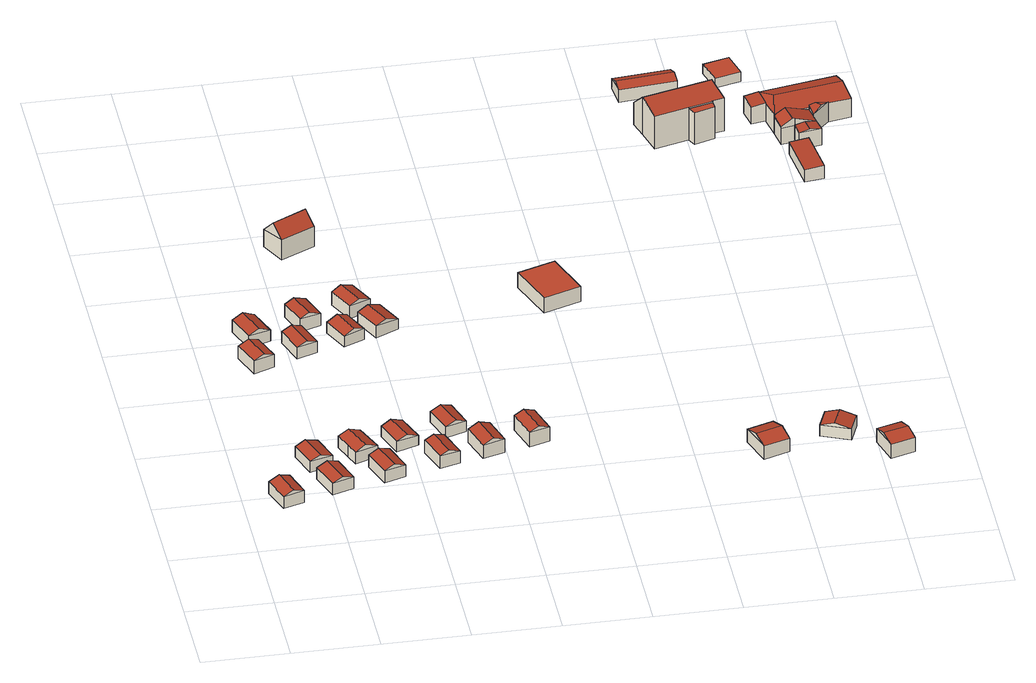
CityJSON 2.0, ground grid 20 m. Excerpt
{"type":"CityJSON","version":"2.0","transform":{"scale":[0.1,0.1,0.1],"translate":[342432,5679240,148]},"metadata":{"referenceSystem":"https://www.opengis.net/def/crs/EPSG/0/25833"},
"CityObjects":{
"building1":{"type":"Building","attributes":{"Dachtyp_tdc":"tdcGableRoof","Gemeindeschluessel":14729160,"Dachneigung":21.91,"QualitaetDacherkennung":89,"Geometrietyp2DReferenz":"3000","function":"31001_9998","roofType":"3100","measuredHeight":4.08},"geometry":[{"type":"MultiSurface","lod":"2","boundaries":[[[0,1,2,3]],[[1,4,5,2]],[[4,6,7,5]],[[6,0,3,7]],[[4,1,8]],[[0,6,9]],[[1,0,9,8]],[[6,4,8,9]],[[3,2,5,7]]],"semantics":{"surfaces":[{"type":"WallSurface"},{"type":"RoofSurface"},{"type":"GroundSurface"}],"values":[0,0,0,0,0,0,1,1,2]}}]},
"building2":{"type":"Building","attributes":{"Dachtyp_tdc":"tdcGableRoof","Gemeindeschluessel":14729160,"Dachneigung":20.86,"QualitaetDacherkennung":79,"Geometrietyp2DReferenz":"3000","function":"31001_9998","roofType":"3100","measuredHeight":3.74},"geometry":[{"type":"MultiSurface","lod":"2","boundaries":[[[10,11,12,13]],[[11,14,15,12]],[[14,16,17,15]],[[16,10,13,17]],[[14,11,18]],[[10,16,19]],[[11,10,19,18]],[[16,14,18,19]],[[13,12,15,17]]],"semantics":{"surfaces":[{"type":"WallSurface"},{"type":"RoofSurface"},{"type":"GroundSurface"}],"values":[0,0,0,0,0,0,1,1,2]}}]},
"building3":{"type":"Building","attributes":{"Dachtyp_tdc":"tdcGableRoof","Gemeindeschluessel":14729160,"Dachneigung":21.65,"QualitaetDacherkennung":80,"Geometrietyp2DReferenz":"3000","function":"31001_9998","roofType":"3100","measuredHeight":4.08},"geometry":[{"type":"MultiSurface","lod":"2","boundaries":[[[20,21,22,23]],[[21,24,25,22]],[[24,26,27,25]],[[26,20,23,27]],[[24,21,28]],[[20,26,29]],[[21,20,29,28]],[[26,24,28,29]],[[23,22,25,27]]],"semantics":{"surfaces":[{"type":"WallSurface"},{"type":"RoofSurface"},{"type":"GroundSurface"}],"values":[0,0,0,0,0,0,1,1,2]}}]},
"building4":{"type":"Building","attributes":{"Dachtyp_tdc":"tdcGableRoof","Gemeindeschluessel":14729160,"Dachneigung":21.94,"QualitaetDacherkennung":80,"Geometrietyp2DReferenz":"3000","function":"31001_9998","roofType":"3100","measuredHeight":4.38},"geometry":[{"type":"MultiSurface","lod":"2","boundaries":[[[30,31,32,33]],[[31,34,35,32]],[[34,36,37,35]],[[36,30,33,37]],[[34,31,38]],[[30,36,39]],[[31,30,39,38]],[[36,34,38,39]],[[33,32,35,37]]],"semantics":{"surfaces":[{"type":"WallSurface"},{"type":"RoofSurface"},{"type":"GroundSurface"}],"values":[0,0,0,0,0,0,1,1,2]}}]},
"building5":{"type":"Building","attributes":{"Dachtyp_tdc":"tdcFreeFormRoof","Gemeindeschluessel":14729160,"Dachneigung":22.49,"QualitaetDacherkennung":59,"Geometrietyp2DReferenz":"3000","function":"31001_9998","roofType":"5000","measuredHeight":4.07},"geometry":[{"type":"MultiSurface","lod":"2","boundaries":[[[40,41,42,43]],[[41,44,45,42]],[[44,46,47,45]],[[46,48,49,47]],[[48,40,43,49]],[[41,50,51,46,44]],[[50,40,48,51]],[[48,46,51]],[[41,40,50]],[[43,42,45,47,49]]],"semantics":{"surfaces":[{"type":"WallSurface"},{"type":"RoofSurface"},{"type":"GroundSurface"}],"values":[0,0,0,0,0,1,1,0,0,2]}}]},
"building6":{"type":"Building","attributes":{"Dachtyp_tdc":"tdcGableRoof","Gemeindeschluessel":14729160,"Dachneigung":27.97,"QualitaetDacherkennung":88,"Geometrietyp2DReferenz":"3000","function":"31001_9998","roofType":"3100","measuredHeight":4.27},"geometry":[{"type":"MultiSurface","lod":"2","boundaries":[[[52,53,54,55]],[[53,56,57,54]],[[56,58,59,57]],[[58,52,55,59]],[[56,53,60]],[[52,58,61]],[[53,52,61,60]],[[58,56,60,61]],[[55,54,57,59]]],"semantics":{"surfaces":[{"type":"WallSurface"},{"type":"RoofSurface"},{"type":"GroundSurface"}],"values":[0,0,0,0,0,0,1,1,2]}}]},
"building7":{"type":"Building","attributes":{"Dachtyp_tdc":"tdcGableRoof","Gemeindeschluessel":14729160,"Dachneigung":21.38,"QualitaetDacherkennung":92,"Geometrietyp2DReferenz":"3000","function":"31001_9998","roofType":"3100","measuredHeight":4.14},"geometry":[{"type":"MultiSurface","lod":"2","boundaries":[[[62,63,64,65]],[[63,66,67,64]],[[66,68,69,67]],[[68,62,65,69]],[[66,63,70]],[[62,68,71]],[[63,62,71,70]],[[68,66,70,71]],[[65,64,67,69]]],"semantics":{"surfaces":[{"type":"WallSurface"},{"type":"RoofSurface"},{"type":"GroundSurface"}],"values":[0,0,0,0,0,0,1,1,2]}}]},
"building8":{"type":"Building","attributes":{"Dachtyp_tdc":"tdcGableRoof","Gemeindeschluessel":14729160,"Dachneigung":21.78,"QualitaetDacherkennung":79,"Geometrietyp2DReferenz":"3000","function":"31001_9998","roofType":"3100","measuredHeight":3.9},"geometry":[{"type":"MultiSurface","lod":"2","boundaries":[[[72,73,74,75]],[[73,76,77,74]],[[76,78,79,77]],[[78,72,75,79]],[[76,73,80]],[[72,78,81]],[[73,72,81,80]],[[78,76,80,81]],[[75,74,77,79]]],"semantics":{"surfaces":[{"type":"WallSurface"},{"type":"RoofSurface"},{"type":"GroundSurface"}],"values":[0,0,0,0,0,0,1,1,2]}}]},
"building9":{"type":"Building","attributes":{"Dachtyp_tdc":"tdcGableRoof","Gemeindeschluessel":14729160,"Dachneigung":21.87,"QualitaetDacherkennung":72,"Geometrietyp2DReferenz":"3000","function":"31001_9998","roofType":"3100","measuredHeight":3.66},"geometry":[{"type":"MultiSurface","lod":"2","boundaries":[[[82,83,84,85]],[[83,86,87,84]],[[86,88,89,87]],[[88,82,85,89]],[[86,83,90]],[[82,88,91]],[[83,82,91,90]],[[88,86,90,91]],[[85,84,87,89]]],"semantics":{"surfaces":[{"type":"WallSurface"},{"type":"RoofSurface"},{"type":"GroundSurface"}],"values":[0,0,0,0,0,0,1,1,2]}}]},
"building10":{"type":"Building","attributes":{"Dachtyp_tdc":"tdcGableRoof","Gemeindeschluessel":14729160,"Dachneigung":21.49,"QualitaetDacherkennung":90,"Geometrietyp2DReferenz":"3000","function":"31001_9998","roofType":"3100","measuredHeight":4.3},"geometry":[{"type":"MultiSurface","lod":"2","boundaries":[[[92,93,94,95]],[[93,96,97,94]],[[96,98,99,97]],[[98,92,95,99]],[[96,93,100]],[[92,98,101]],[[93,92,101,100]],[[98,96,100,101]],[[95,94,97,99]]],"semantics":{"surfaces":[{"type":"WallSurface"},{"type":"RoofSurface"},{"type":"GroundSurface"}],"values":[0,0,0,0,0,0,1,1,2]}}]},
"building11":{"type":"Building","attributes":{"Dachtyp_tdc":"tdcGableRoof","Gemeindeschluessel":14729160,"Dachneigung":21.87,"QualitaetDacherkennung":84,"Geometrietyp2DReferenz":"3000","function":"31001_9998","roofType":"3100","measuredHeight":4.16},"geometry":[{"type":"MultiSurface","lod":"2","boundaries":[[[102,103,104,105]],[[103,106,107,104]],[[106,108,109,107]],[[108,102,105,109]],[[106,103,110]],[[102,108,111]],[[103,102,111,110]],[[108,106,110,111]],[[105,104,107,109]]],"semantics":{"surfaces":[{"type":"WallSurface"},{"type":"RoofSurface"},{"type":"GroundSurface"}],"values":[0,0,0,0,0,0,1,1,2]}}]},
"building12":{"type":"Building","attributes":{"Dachtyp_tdc":"tdcGableRoof","Gemeindeschluessel":14729160,"Dachneigung":20.7,"QualitaetDacherkennung":73,"Geometrietyp2DReferenz":"3000","function":"31001_9998","roofType":"3100","measuredHeight":3.9},"geometry":[{"type":"MultiSurface","lod":"2","boundaries":[[[112,113,114,115]],[[113,116,117,114]],[[116,118,119,117]],[[118,112,115,119]],[[116,113,120]],[[112,118,121]],[[113,112,121,120]],[[118,116,120,121]],[[115,114,117,119]]],"semantics":{"surfaces":[{"type":"WallSurface"},{"type":"RoofSurface"},{"type":"GroundSurface"}],"values":[0,0,0,0,0,0,1,1,2]}}]},
"building13":{"type":"Building","attributes":{"Dachtyp_tdc":"tdcGableRoof","Gemeindeschluessel":14729160,"Dachneigung":21.66,"QualitaetDacherkennung":85,"Geometrietyp2DReferenz":"3000","function":"31001_9998","roofType":"3100","measuredHeight":3.77},"geometry":[{"type":"MultiSurface","lod":"2","boundaries":[[[122,123,124,125]],[[123,126,127,124]],[[126,128,129,127]],[[128,122,125,129]],[[126,123,130]],[[122,128,131]],[[123,122,131,130]],[[128,126,130,131]],[[125,124,127,129]]],"semantics":{"surfaces":[{"type":"WallSurface"},{"type":"RoofSurface"},{"type":"GroundSurface"}],"values":[0,0,0,0,0,0,1,1,2]}}]},
"building14":{"type":"Building","attributes":{"Dachtyp_tdc":"tdcGableRoof","Gemeindeschluessel":14729160,"Dachneigung":22.91,"QualitaetDacherkennung":81,"Geometrietyp2DReferenz":"3000","function":"31001_9998","roofType":"3100","measuredHeight":4.34},"geometry":[{"type":"MultiSurface","lod":"2","boundaries":[[[132,133,134,135]],[[133,136,137,134]],[[136,138,139,137]],[[138,132,135,139]],[[136,133,140]],[[132,138,141]],[[133,132,141,140]],[[138,136,140,141]],[[135,134,137,139]]],"semantics":{"surfaces":[{"type":"WallSurface"},{"type":"RoofSurface"},{"type":"GroundSurface"}],"values":[0,0,0,0,0,0,1,1,2]}}]},
"building15":{"type":"Building","attributes":{"Dachtyp_tdc":"tdcGableRoof","Gemeindeschluessel":14729160,"Dachneigung":21.85,"QualitaetDacherkennung":89,"Geometrietyp2DReferenz":"3000","function":"31001_9998","roofType":"3100","measuredHeight":4.54},"geometry":[{"type":"MultiSurface","lod":"2","boundaries":[[[142,143,144,145]],[[143,146,147,144]],[[146,148,149,147]],[[148,142,145,149]],[[146,143,150]],[[142,148,151]],[[143,142,151,150]],[[148,146,150,151]],[[145,144,147,149]]],"semantics":{"surfaces":[{"type":"WallSurface"},{"type":"RoofSurface"},{"type":"GroundSurface"}],"values":[0,0,0,0,0,0,1,1,2]}}]},
"building16":{"type":"Building","attributes":{"Dachtyp_tdc":"tdcGableRoof","Gemeindeschluessel":14729160,"Dachneigung":22.14,"QualitaetDacherkennung":71,"Geometrietyp2DReferenz":"3000","function":"31001_9998","roofType":"3100","measuredHeight":3.97},"geometry":[{"type":"MultiSurface","lod":"2","boundaries":[[[152,153,154,155]],[[153,156,157,154]],[[156,158,159,157]],[[158,152,155,159]],[[156,153,160]],[[152,158,161]],[[153,152,161,160]],[[158,156,160,161]],[[155,154,157,159]]],"semantics":{"surfaces":[{"type":"WallSurface"},{"type":"RoofSurface"},{"type":"GroundSurface"}],"values":[0,0,0,0,0,0,1,1,2]}}]},
"building17":{"type":"Building","attributes":{"Dachtyp_tdc":"tdcGableRoof","Gemeindeschluessel":14729160,"Dachneigung":46.43,"QualitaetDacherkennung":81,"Geometrietyp2DReferenz":"3000","function":"31001_9998","roofType":"3100","measuredHeight":8.28},"geometry":[{"type":"MultiSurface","lod":"2","boundaries":[[[162,163,164,165]],[[163,166,167,164]],[[166,168,169,167]],[[168,162,165,169]],[[166,163,170]],[[162,168,171]],[[163,162,171,170]],[[168,166,170,171]],[[165,164,167,169]]],"semantics":{"surfaces":[{"type":"WallSurface"},{"type":"RoofSurface"},{"type":"GroundSurface"}],"values":[0,0,0,0,0,0,1,1,2]}}]},
"building18":{"type":"Building","attributes":{"Dachtyp_tdc":"tdcGableRoof","Gemeindeschluessel":14729160,"Dachneigung":21.92,"QualitaetDacherkennung":77,"Geometrietyp2DReferenz":"3000","function":"31001_9998","roofType":"3100","measuredHeight":4.74},"geometry":[{"type":"MultiSurface","lod":"2","boundaries":[[[172,173,174,175]],[[173,176,177,174]],[[176,178,179,177]],[[178,172,175,179]],[[176,173,180]],[[172,178,181]],[[173,172,181,180]],[[178,176,180,181]],[[175,174,177,179]]],"semantics":{"surfaces":[{"type":"WallSurface"},{"type":"RoofSurface"},{"type":"GroundSurface"}],"values":[0,0,0,0,0,0,1,1,2]}}]},
"building19":{"type":"Building","attributes":{"Dachtyp_tdc":"tdcPolyFlatRoof","Gemeindeschluessel":14729160,"Dachneigung":0,"QualitaetDacherkennung":80,"Geometrietyp2DReferenz":"3000","function":"31001_9998","roofType":"1000","measuredHeight":3.87},"geometry":[{"type":"MultiSurface","lod":"2","boundaries":[[[182,183,184,185]],[[183,186,187,184]],[[186,188,189,187]],[[188,182,185,189]],[[188,186,183,182]],[[185,184,187,189]]],"semantics":{"surfaces":[{"type":"WallSurface"},{"type":"RoofSurface"},{"type":"GroundSurface"}],"values":[0,0,0,0,1,2]}}]},
"building20":{"type":"Building","attributes":{"Dachtyp_tdc":"tdcGableRoof","Gemeindeschluessel":14729160,"Dachneigung":16.04,"QualitaetDacherkennung":76,"Geometrietyp2DReferenz":"3000","function":"31001_9998","roofType":"3100","measuredHeight":4.55},"geometry":[{"type":"MultiSurface","lod":"2","boundaries":[[[190,191,192,193]],[[191,194,195,192]],[[194,196,197,195]],[[196,190,193,197]],[[194,191,198]],[[190,196,199]],[[191,190,199,198]],[[196,194,198,199]],[[193,192,195,197]]],"semantics":{"surfaces":[{"type":"WallSurface"},{"type":"RoofSurface"},{"type":"GroundSurface"}],"values":[0,0,0,0,0,0,1,1,2]}}]},
"building21":{"type":"Building","attributes":{"Dachtyp_tdc":"tdcGableRoof","Gemeindeschluessel":14729160,"Dachneigung":16.52,"QualitaetDacherkennung":83,"Geometrietyp2DReferenz":"3000","function":"31001_9998","roofType":"3100","measuredHeight":3.92},"geometry":[{"type":"MultiSurface","lod":"2","boundaries":[[[200,201,202,203]],[[201,204,205,202]],[[204,206,207,205]],[[206,200,203,207]],[[204,201,208]],[[200,206,209]],[[201,200,209,208]],[[206,204,208,209]],[[203,202,205,207]]],"semantics":{"surfaces":[{"type":"WallSurface"},{"type":"RoofSurface"},{"type":"GroundSurface"}],"values":[0,0,0,0,0,0,1,1,2]}}]},
"building22":{"type":"Building","attributes":{"Dachtyp_tdc":"tdcGableRoof","Gemeindeschluessel":14729160,"Dachneigung":16.57,"QualitaetDacherkennung":80,"Geometrietyp2DReferenz":"3000","function":"31001_9998","roofType":"3100","measuredHeight":4.66},"geometry":[{"type":"MultiSurface","lod":"2","boundaries":[[[210,211,212,213]],[[211,214,215,212]],[[214,216,217,215]],[[216,210,213,217]],[[214,211,218]],[[210,216,219]],[[211,210,219,218]],[[216,214,218,219]],[[213,212,215,217]]],"semantics":{"surfaces":[{"type":"WallSurface"},{"type":"RoofSurface"},{"type":"GroundSurface"}],"values":[0,0,0,0,0,0,1,1,2]}}]},
"building23":{"type":"Building","attributes":{"Gemeindeschluessel":14729160,"Geometrietyp2DReferenz":"3000","function":"31001_9998","roofType":"9999"},"children":["building23-1","building23-2"]},
"building23-1":{"type":"BuildingPart","attributes":{"Dachtyp_tdc":"tdcGableRoof","Dachneigung":10.95,"QualitaetDacherkennung":60,"Geometrietyp2DReferenz":"3000","roofType":"3100","measuredHeight":9.77},"parents":["building23"],"geometry":[{"type":"MultiSurface","lod":"2","boundaries":[[[220,221,222]],[[220,223,224,221]],[[223,225,226,224]],[[225,227,228,226]],[[227,229,230,228]],[[229,231,232,230]],[[231,233,234,232]],[[233,235,236,234]],[[235,237,238,239,236]],[[231,229,227,225]],[[225,223,220,237,235,233,231]],[[239,221,224,226,228,230,232,234,236]],[[220,222,238,237]],[[222,221,239,238]]],"semantics":{"surfaces":[{"type":"WallSurface"},{"type":"RoofSurface"},{"type":"GroundSurface"},{"type":"ClosureSurface"}],"values":[0,0,0,0,0,0,0,0,0,1,1,2,0,3]}}]},
"building23-2":{"type":"BuildingPart","attributes":{"Dachtyp_tdc":"tdcPolyFlatRoof","Dachneigung":0,"QualitaetDacherkennung":26,"Geometrietyp2DReferenz":"3000","roofType":"1000","measuredHeight":8.31},"parents":["building23"],"geometry":[{"type":"MultiSurface","lod":"2","boundaries":[[[238,240,241,239]],[[240,242,243,241]],[[242,222,221,243]],[[222,242,240,238]],[[239,241,243,221]],[[239,221,222,238]]],"semantics":{"surfaces":[{"type":"WallSurface"},{"type":"RoofSurface"},{"type":"GroundSurface"},{"type":"ClosureSurface"}],"values":[0,0,0,1,2,3]}}]},
"building24":{"type":"Building","attributes":{"Dachtyp_tdc":"tdcGableRoof","Gemeindeschluessel":14729160,"Dachneigung":23.7,"QualitaetDacherkennung":82,"Geometrietyp2DReferenz":"3000","function":"31001_9998","roofType":"3100","measuredHeight":3.93},"geometry":[{"type":"MultiSurface","lod":"2","boundaries":[[[244,245,246,247]],[[245,248,249,246]],[[248,250,251,249]],[[250,244,247,251]],[[248,245,252]],[[244,250,253]],[[245,244,253,252]],[[250,248,252,253]],[[247,246,249,251]]],"semantics":{"surfaces":[{"type":"WallSurface"},{"type":"RoofSurface"},{"type":"GroundSurface"}],"values":[0,0,0,0,0,0,1,1,2]}}]},
"building25":{"type":"Building","attributes":{"Dachtyp_tdc":"tdcPolyFlatRoof","Gemeindeschluessel":14729160,"Dachneigung":2.99,"QualitaetDacherkennung":83,"Geometrietyp2DReferenz":"3000","function":"31001_9998","roofType":"2100","measuredHeight":3.36},"geometry":[{"type":"MultiSurface","lod":"2","boundaries":[[[254,255,256,257]],[[255,258,259,256]],[[258,260,261,259]],[[260,254,257,261]],[[260,258,255,254]],[[257,256,259,261]]],"semantics":{"surfaces":[{"type":"WallSurface"},{"type":"RoofSurface"},{"type":"GroundSurface"}],"values":[0,0,0,0,1,2]}}]},
"building26":{"type":"Building","attributes":{"Dachtyp_tdc":"tdcPolyFlatRoof","Gemeindeschluessel":14729160,"Dachneigung":0,"QualitaetDacherkennung":77,"Geometrietyp2DReferenz":"3000","function":"31001_9998","roofType":"1000","measuredHeight":2.44},"geometry":[{"type":"MultiSurface","lod":"2","boundaries":[[[262,263,264,265]],[[263,266,267,264]],[[266,268,269,267]],[[268,262,265,269]],[[268,266,263,262]],[[265,264,267,269]]],"semantics":{"surfaces":[{"type":"WallSurface"},{"type":"RoofSurface"},{"type":"GroundSurface"}],"values":[0,0,0,0,1,2]}}]},
"building27":{"type":"Building","attributes":{"Gemeindeschluessel":14729160,"Geometrietyp2DReferenz":"3000","function":"31001_9998","roofType":"9999"},"children":["building27-1","building27-2","building27-3","building27-4","building27-5"]},
"building27-1":{"type":"BuildingPart","attributes":{"Dachtyp_tdc":"tdcFreeFormRoof","Dachneigung":14.84,"QualitaetDacherkennung":69,"Geometrietyp2DReferenz":"3000","roofType":"5000","measuredHeight":5.79},"parents":["building27"],"geometry":[{"type":"MultiSurface","lod":"2","boundaries":[[[270,271,272,273,274,275]],[[271,276,277,278]],[[270,277,276]],[[271,270,276]],[[270,278,277]],[[274,273,279]],[[280,272,271,278,281]],[[280,279,273,272]],[[270,275,281,278]],[[275,274,279,280,281]]],"semantics":{"surfaces":[{"type":"WallSurface"},{"type":"RoofSurface"},{"type":"GroundSurface"},{"type":"ClosureSurface"}],"values":[0,1,1,0,0,2,0,3,0,3]}}]},
"building27-2":{"type":"BuildingPart","attributes":{"Dachtyp_tdc":"tdcGableRoof","Dachneigung":11.85,"QualitaetDacherkennung":70,"Geometrietyp2DReferenz":"3000","roofType":"3100","measuredHeight":4.8},"parents":["building27"],"geometry":[{"type":"MultiSurface","lod":"2","boundaries":[[[282,283,284,285]],[[283,286,287,284]],[[286,288,289,290,287]],[[286,283,291]],[[283,282,292,293,291]],[[288,286,291,293]],[[285,284,287,290]],[[294,289,288]],[[282,285,290,289,294]],[[294,292,282]],[[288,293,292,294]]],"semantics":{"surfaces":[{"type":"WallSurface"},{"type":"RoofSurface"},{"type":"GroundSurface"},{"type":"ClosureSurface"}],"values":[0,0,0,0,1,1,2,0,3,0,3]}}]},
"building27-3":{"type":"BuildingPart","attributes":{"Dachtyp_tdc":"tdcPolyFlatRoof","Dachneigung":7.25,"QualitaetDacherkennung":54,"Geometrietyp2DReferenz":"3000","roofType":"2100","measuredHeight":4.84},"parents":["building27"],"geometry":[{"type":"MultiSurface","lod":"2","boundaries":[[[295,296,297,298]],[[295,299,300,296]],[[299,301,302,303,300]],[[301,299,295,298]],[[297,296,300,303]],[[302,301,298]],[[297,303,302,298]]],"semantics":{"surfaces":[{"type":"WallSurface"},{"type":"RoofSurface"},{"type":"GroundSurface"},{"type":"ClosureSurface"}],"values":[0,0,0,1,2,0,3]}}]},
"building27-4":{"type":"BuildingPart","attributes":{"Dachtyp_tdc":"tdcHipAndGableRoof","Dachneigung":10.27,"QualitaetDacherkennung":55,"Geometrietyp2DReferenz":"3000","roofType":"5000","measuredHeight":5.93},"parents":["building27"],"geometry":[{"type":"MultiSurface","lod":"2","boundaries":[[[302,304,305,303]],[[304,306,307,305]],[[302,298,308,309]],[[306,304,310]],[[308,311,312,281,275,306,310,309]],[[304,302,309,310]],[[307,274,279,313,297,303,305]],[[308,314,311]],[[312,280,281]],[[275,274,307,306]],[[281,280,279,274,275]],[[315,313,279,280]],[[315,280,312,311,314]],[[298,297,313,315,314,308]],[[302,303,297,298]]],"semantics":{"surfaces":[{"type":"WallSurface"},{"type":"RoofSurface"},{"type":"GroundSurface"},{"type":"ClosureSurface"}],"values":[0,0,1,0,1,1,2,0,0,0,3,3,3,0,3]}}]},
"building27-5":{"type":"BuildingPart","attributes":{"Dachtyp_tdc":"tdcGableRoof","Dachneigung":18.93,"QualitaetDacherkennung":60,"Geometrietyp2DReferenz":"3000","roofType":"3100","measuredHeight":6.21},"parents":["building27"],"geometry":[{"type":"MultiSurface","lod":"2","boundaries":[[[272,282,285,273]],[[289,316,317,290]],[[316,315,313,317]],[[318,319,320,311,314]],[[272,280,312,320,319,321,282]],[[289,288,321,319,318,316]],[[316,318,314,315]],[[313,279,273,285,290,317]],[[279,313,315,280]],[[273,279,280,272]],[[294,282,292]],[[290,285,282,294,289]],[[321,288,293,292,282]],[[294,288,289]],[[293,288,294,292]],[[311,320,312]],[[315,314,311,312,280]]],"semantics":{"surfaces":[{"type":"WallSurface"},{"type":"RoofSurface"},{"type":"GroundSurface"},{"type":"ClosureSurface"}],"values":[0,0,0,1,1,0,0,2,3,3,0,3,0,0,3,0,3]}}]}
},
"vertices":[
[26,34,255],[5,98,255],[5,98,224],[26,34,224],[54,114,255],[54,114,224],[75,50,255],[75,50,224],[29,106,265],[50,42,265],
[110,172,245],[88,236,245],[88,236,217],[110,172,217],[141,254,243],[141,254,217],[163,190,243],[163,190,217],[112,244,255],[134,180,255],
[142,75,249],[119,142,249],[119,142,218],[142,75,218],[169,159,249],[169,159,218],[192,92,249],[192,92,218],[144,150,259],[167,83,259],
[62,594,233],[38,658,233],[38,658,200],[62,594,200],[86,676,233],[86,676,200],[110,612,233],[110,612,200],[63,667,243],[86,603,243],
[267,219,238],[215,199,239],[215,199,209],[267,219,209],[204,227,239],[204,227,209],[189,267,240],[189,267,209],[240,284,238],[240,284,209],[239,209,250],[214,275,250],
[98,793,219],[122,726,219],[122,726,191],[98,793,191],[70,707,223],[70,707,191],[46,774,223],[46,774,191],[95,716,234],[71,783,234],
[263,111,243],[240,179,243],[240,179,211],[263,111,211],[290,196,242],[290,196,211],[313,128,242],[313,128,211],[264,187,253],[287,119,253],
[165,634,230],[142,701,230],[142,701,200],[165,634,200],[189,718,229],[189,718,200],[212,651,229],[212,651,200],[165,709,239],[188,642,239],
[313,237,230],[290,302,230],[290,302,203],[313,237,203],[340,320,228],[340,320,203],[364,255,228],[364,255,203],[313,311,240],[337,246,240],
[192,752,223],[170,815,223],[170,815,189],[192,752,189],[219,832,220],[219,832,189],[241,769,220],[241,769,189],[191,822,232],[214,760,232],
[395,159,234],[372,226,234],[372,226,201],[395,159,201],[419,242,232],[419,242,201],[442,174,232],[442,174,201],[394,233,243],[416,166,243],
[274,668,223],[247,729,223],[247,729,195],[274,668,195],[295,750,224],[295,750,195],[322,689,224],[322,689,195],[272,740,234],[299,679,234],
[456,367,222],[478,301,222],[478,301,194],[456,367,194],[429,285,222],[429,285,194],[407,351,222],[407,351,194],[454,293,232],[432,359,232],
[309,792,216],[280,853,216],[280,853,182],[309,792,182],[330,877,212],[330,877,182],[359,816,212],[359,816,182],[302,864,225],[332,803,225],
[495,191,229],[474,259,229],[474,259,194],[495,191,194],[525,275,229],[525,275,194],[546,207,229],[546,207,194],[499,267,240],[520,199,240],
[351,699,220],[321,761,220],[321,761,189],[351,699,189],[374,787,216],[374,787,189],[404,725,215],[404,725,189],[345,772,229],[375,710,229],
[298,1169,175],[220,1130,175],[220,1130,122],[298,1169,122],[190,1188,167],[190,1188,122],[268,1227,167],[268,1227,122],[206,1156,204],[284,1196,204],
[630,310,226],[651,239,226],[651,239,189],[630,310,189],[604,225,227],[604,225,189],[583,296,227],[583,296,189],[626,231,237],[605,302,237],
[823,815,190],[737,785,190],[737,785,151],[823,815,151],[698,892,190],[698,892,151],[785,922,190],[785,922,151],
[1143,27,279],[1083,7,279],[1083,7,244],[1143,27,244],[1059,80,278],[1059,80,244],[1119,100,278],[1119,100,244],[1072,42,290],[1132,62,290],
[1224,109,249],[1244,159,249],[1244,159,220],[1224,109,220],[1310,133,248],[1310,133,220],[1290,83,248],[1290,83,220],[1275,147,259],[1255,97,259],
[1342,68,254],[1399,84,254],[1399,84,218],[1342,68,218],[1418,17,255],[1418,17,218],[1362,0,255],[1362,0,218],[1409,49,265],[1352,33,265],
[1187,1508,154],[1187,1508,68],[1187,1508,151],[1108,1487,154],[1108,1487,68],[1092,1547,166],[1092,1547,68],[1080,1589,126],[1080,1589,68],[1241,1626,129],[1241,1626,68],[1252,1587,166],[1252,1587,68],[1269,1530,154],[1269,1530,68],[1241,1524,154],[1241,1524,68],[1242,1522,154],[1242,1522,151],[1242,1522,68],
[1244,1504,151],[1244,1504,68],[1197,1489,151],[1197,1489,68],
[1212,1786,35],[1080,1773,35],[1080,1773,3],[1212,1786,3],[1075,1831,28],[1075,1831,3],[1206,1843,28],[1206,1843,3],[1078,1799,42],[1209,1811,42],
[1441,1258,138],[1397,1251,136],[1397,1251,104],[1441,1258,104],[1383,1364,136],[1383,1364,104],[1427,1370,138],[1427,1370,104],
[1353,1790,39],[1293,1774,39],[1293,1774,14],[1353,1790,14],[1277,1834,39],[1277,1834,14],[1337,1850,39],[1337,1850,14],
[1494,1502,135],[1455,1464,133],[1455,1464,126],[1455,1464,83],[1494,1502,83],[1494,1502,132],[1476,1484,141],[1464,1497,141],[1450,1494,138],[1450,1494,83],[1450,1494,126],[1450,1494,132],
[1458,1448,126],[1464,1416,126],[1464,1416,83],[1458,1448,83],[1413,1407,127],[1413,1407,83],[1408,1439,127],[1408,1439,126],[1408,1439,83],[1438,1412,131],[1454,1447,126],[1432,1443,131],[1421,1441,126],
[1327,1523,127],[1327,1523,83],[1361,1529,83],[1361,1529,131],[1319,1569,127],[1319,1569,83],[1353,1575,131],[1353,1575,130],[1353,1575,83],
[1530,1607,130],[1530,1607,83],[1546,1512,132],[1546,1512,83],[1370,1479,132],[1380,1539,142],[1537,1567,142],[1373,1480,132],[1433,1491,132],[1370,1479,83],[1370,1479,130],[1370,1479,126],
[1378,1433,126],[1378,1433,83],[1378,1433,130],[1404,1438,145],[1396,1484,145],[1408,1439,144]
]}
